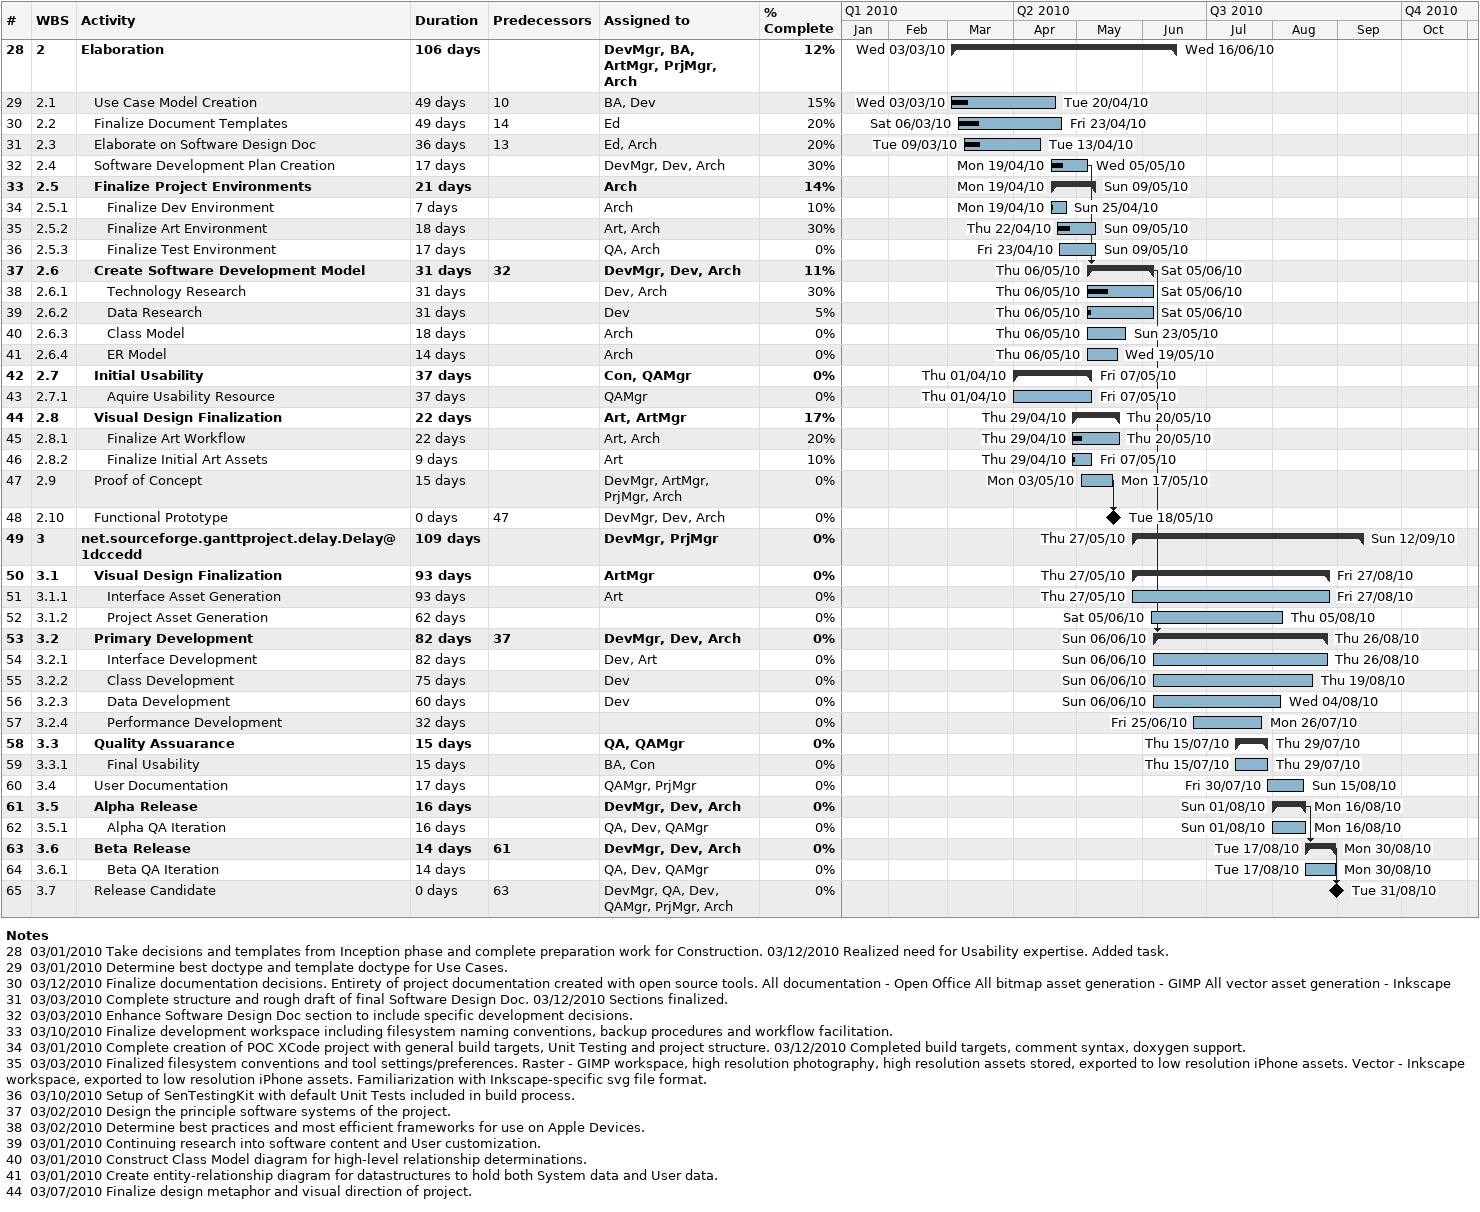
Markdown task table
| ID | WBS | Task | Duration | Start | Finish | Predecessors | Resources | % complete |
|---|---|---|---|---|---|---|---|---|
| 28 | 2 | **Elaboration** | 106d | 2010-03-03 | 2010-06-16 |  | DevMgr, BA, ArtMgr, PrjMgr, Arch | 12 |
| 29 | 2.1 | Use Case Model Creation | 49d | 2010-03-03 | 2010-04-20 | 10 | BA, Dev | 15 |
| 30 | 2.2 | Finalize Document Templates | 49d | 2010-03-06 | 2010-04-23 | 14 | Ed | 20 |
| 31 | 2.3 | Elaborate on Software Design Doc | 36d | 2010-03-09 | 2010-04-13 | 13 | Ed, Arch | 20 |
| 32 | 2.4 | Software Development Plan Creation | 17d | 2010-04-19 | 2010-05-05 |  | DevMgr, Dev, Arch | 30 |
| 33 | 2.5 | **Finalize Project Environments** | 21d | 2010-04-19 | 2010-05-09 |  | Arch | 14 |
| 34 | 2.5.1 | Finalize Dev Environment | 7d | 2010-04-19 | 2010-04-25 |  | Arch | 10 |
| 35 | 2.5.2 | Finalize Art Environment | 18d | 2010-04-22 | 2010-05-09 |  | Art, Arch | 30 |
| 36 | 2.5.3 | Finalize Test Environment | 17d | 2010-04-23 | 2010-05-09 |  | QA, Arch | 0 |
| 37 | 2.6 | **Create Software Development Model** | 31d | 2010-05-06 | 2010-06-05 | 32 | DevMgr, Dev, Arch | 11 |
| 38 | 2.6.1 | Technology Research | 31d | 2010-05-06 | 2010-06-05 |  | Dev, Arch | 30 |
| 39 | 2.6.2 | Data Research | 31d | 2010-05-06 | 2010-06-05 |  | Dev | 5 |
| 40 | 2.6.3 | Class Model | 18d | 2010-05-06 | 2010-05-23 |  | Arch | 0 |
| 41 | 2.6.4 | ER Model | 14d | 2010-05-06 | 2010-05-19 |  | Arch | 0 |
| 42 | 2.7 | **Initial Usability** | 37d | 2010-04-01 | 2010-05-07 |  | Con, QAMgr | 0 |
| 43 | 2.7.1 | Aquire Usability Resource | 37d | 2010-04-01 | 2010-05-07 |  | QAMgr | 0 |
| 44 | 2.8 | **Visual Design Finalization** | 22d | 2010-04-29 | 2010-05-20 |  | Art, ArtMgr | 17 |
| 45 | 2.8.1 | Finalize Art Workflow | 22d | 2010-04-29 | 2010-05-20 |  | Art, Arch | 20 |
| 46 | 2.8.2 | Finalize Initial Art Assets | 9d | 2010-04-29 | 2010-05-07 |  | Art | 10 |
| 47 | 2.9 | Proof of Concept | 15d | 2010-05-03 | 2010-05-17 |  | DevMgr, ArtMgr, PrjMgr, Arch | 0 |
| 48 | 2.10 | Functional Prototype | 0d | 2010-05-18 | 2010-05-18 | 47 | DevMgr, Dev, Arch | 0 |
| 49 | 3 | **net.sourceforge.ganttproject.delay.Delay@1dccedd** | 109d | 2010-05-27 | 2010-09-12 |  | DevMgr, PrjMgr | 0 |
| 50 | 3.1 | **Visual Design Finalization** | 93d | 2010-05-27 | 2010-08-27 |  | ArtMgr | 0 |
| 51 | 3.1.1 | Interface Asset Generation | 93d | 2010-05-27 | 2010-08-27 |  | Art | 0 |
| 52 | 3.1.2 | Project Asset Generation | 62d | 2010-06-05 | 2010-08-05 |  |  | 0 |
| 53 | 3.2 | **Primary Development** | 82d | 2010-06-06 | 2010-08-26 | 37 | DevMgr, Dev, Arch | 0 |
| 54 | 3.2.1 | Interface Development | 82d | 2010-06-06 | 2010-08-26 |  | Dev, Art | 0 |
| 55 | 3.2.2 | Class Development | 75d | 2010-06-06 | 2010-08-19 |  | Dev | 0 |
| 56 | 3.2.3 | Data Development | 60d | 2010-06-06 | 2010-08-04 |  | Dev | 0 |
| 57 | 3.2.4 | Performance Development | 32d | 2010-06-25 | 2010-07-26 |  |  | 0 |
| 58 | 3.3 | **Quality Assuarance** | 15d | 2010-07-15 | 2010-07-29 |  | QA, QAMgr | 0 |
| 59 | 3.3.1 | Final Usability | 15d | 2010-07-15 | 2010-07-29 |  | BA, Con | 0 |
| 60 | 3.4 | User Documentation | 17d | 2010-07-30 | 2010-08-15 |  | QAMgr, PrjMgr | 0 |
| 61 | 3.5 | **Alpha Release** | 16d | 2010-08-01 | 2010-08-16 |  | DevMgr, Dev, Arch | 0 |
| 62 | 3.5.1 | Alpha QA Iteration | 16d | 2010-08-01 | 2010-08-16 |  | QA, Dev, QAMgr | 0 |
| 63 | 3.6 | **Beta Release** | 14d | 2010-08-17 | 2010-08-30 | 61 | DevMgr, Dev, Arch | 0 |
| 64 | 3.6.1 | Beta QA Iteration | 14d | 2010-08-17 | 2010-08-30 |  | QA, Dev, QAMgr | 0 |
| 65 | 3.7 | Release Candidate | 0d | 2010-08-31 | 2010-08-31 | 63 | DevMgr, QA, Dev, QAMgr, PrjMgr, Arch | 0 |

Notes
- 28: 03/01/2010 Take decisions and templates from Inception phase and complete preparation work for Construction. 03/12/2010 Realized need for Usability expertise. Added task.
- 29: 03/01/2010 Determine best doctype and template doctype for Use Cases.
- 30: 03/12/2010 Finalize documentation decisions. Entirety of project documentation created with open source tools. All documentation - Open Office All bitmap asset generation - GIMP All vector asset generation - Inkscape
- 31: 03/03/2010 Complete structure and rough draft of final Software Design Doc. 03/12/2010 Sections finalized.
- 32: 03/03/2010 Enhance Software Design Doc section to include specific development decisions.
- 33: 03/10/2010 Finalize development workspace including filesystem naming conventions, backup procedures and workflow facilitation.
- 34: 03/01/2010 Complete creation of POC XCode project with general build targets, Unit Testing and project structure. 03/12/2010 Completed build targets, comment syntax, doxygen support.
- 35: 03/03/2010 Finalized filesystem conventions and tool settings/preferences. Raster - GIMP workspace, high resolution photography, high resolution assets stored, exported to low resolution iPhone assets. Vector - Inkscape workspace, exported to low resolution iPhone assets. Familiarization with Inkscape-specific svg file format.
- 36: 03/10/2010 Setup of SenTestingKit with default Unit Tests included in build process.
- 37: 03/02/2010 Design the principle software systems of the project.
- 38: 03/02/2010 Determine best practices and most efficient frameworks for use on Apple Devices.
- 39: 03/01/2010 Continuing research into software content and User customization.
- 40: 03/01/2010 Construct Class Model diagram for high-level relationship determinations.
- 41: 03/01/2010 Create entity-relationship diagram for datastructures to hold both System data and User data.
- 44: 03/07/2010 Finalize design metaphor and visual direction of project.
